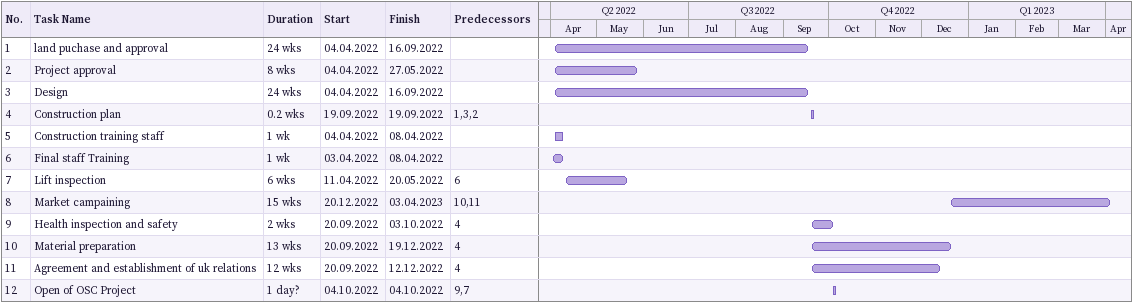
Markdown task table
| ID | Task | Duration | Start | Finish | Predecessors |
|---|---|---|---|---|---|
| 1 | land puchase and approval | 24w | 2022-04-04 | 2022-09-16 |  |
| 2 | Project approval | 8w | 2022-04-04 | 2022-05-27 |  |
| 3 | Design | 24w | 2022-04-04 | 2022-09-16 |  |
| 4 | Construction plan | 0.2w | 2022-09-19 | 2022-09-19 | 1, 3, 2 |
| 5 | Construction training staff | 1w | 2022-04-04 | 2022-04-08 |  |
| 6 | Final staff Training | 1w | 2022-04-03 | 2022-04-08 |  |
| 7 | Lift inspection | 6w | 2022-04-11 | 2022-05-20 | 6 |
| 8 | Market campaining | 15w | 2022-12-20 | 2023-04-03 | 10, 11 |
| 9 | Health inspection and safety | 2w | 2022-09-20 | 2022-10-03 | 4 |
| 10 | Material preparation | 13w | 2022-09-20 | 2022-12-19 | 4 |
| 11 | Agreement and establishment of uk relations | 12w | 2022-09-20 | 2022-12-12 | 4 |
| 12 | Open of OSC Project | 1d? | 2022-10-04 | 2022-10-04 | 9, 7 |
